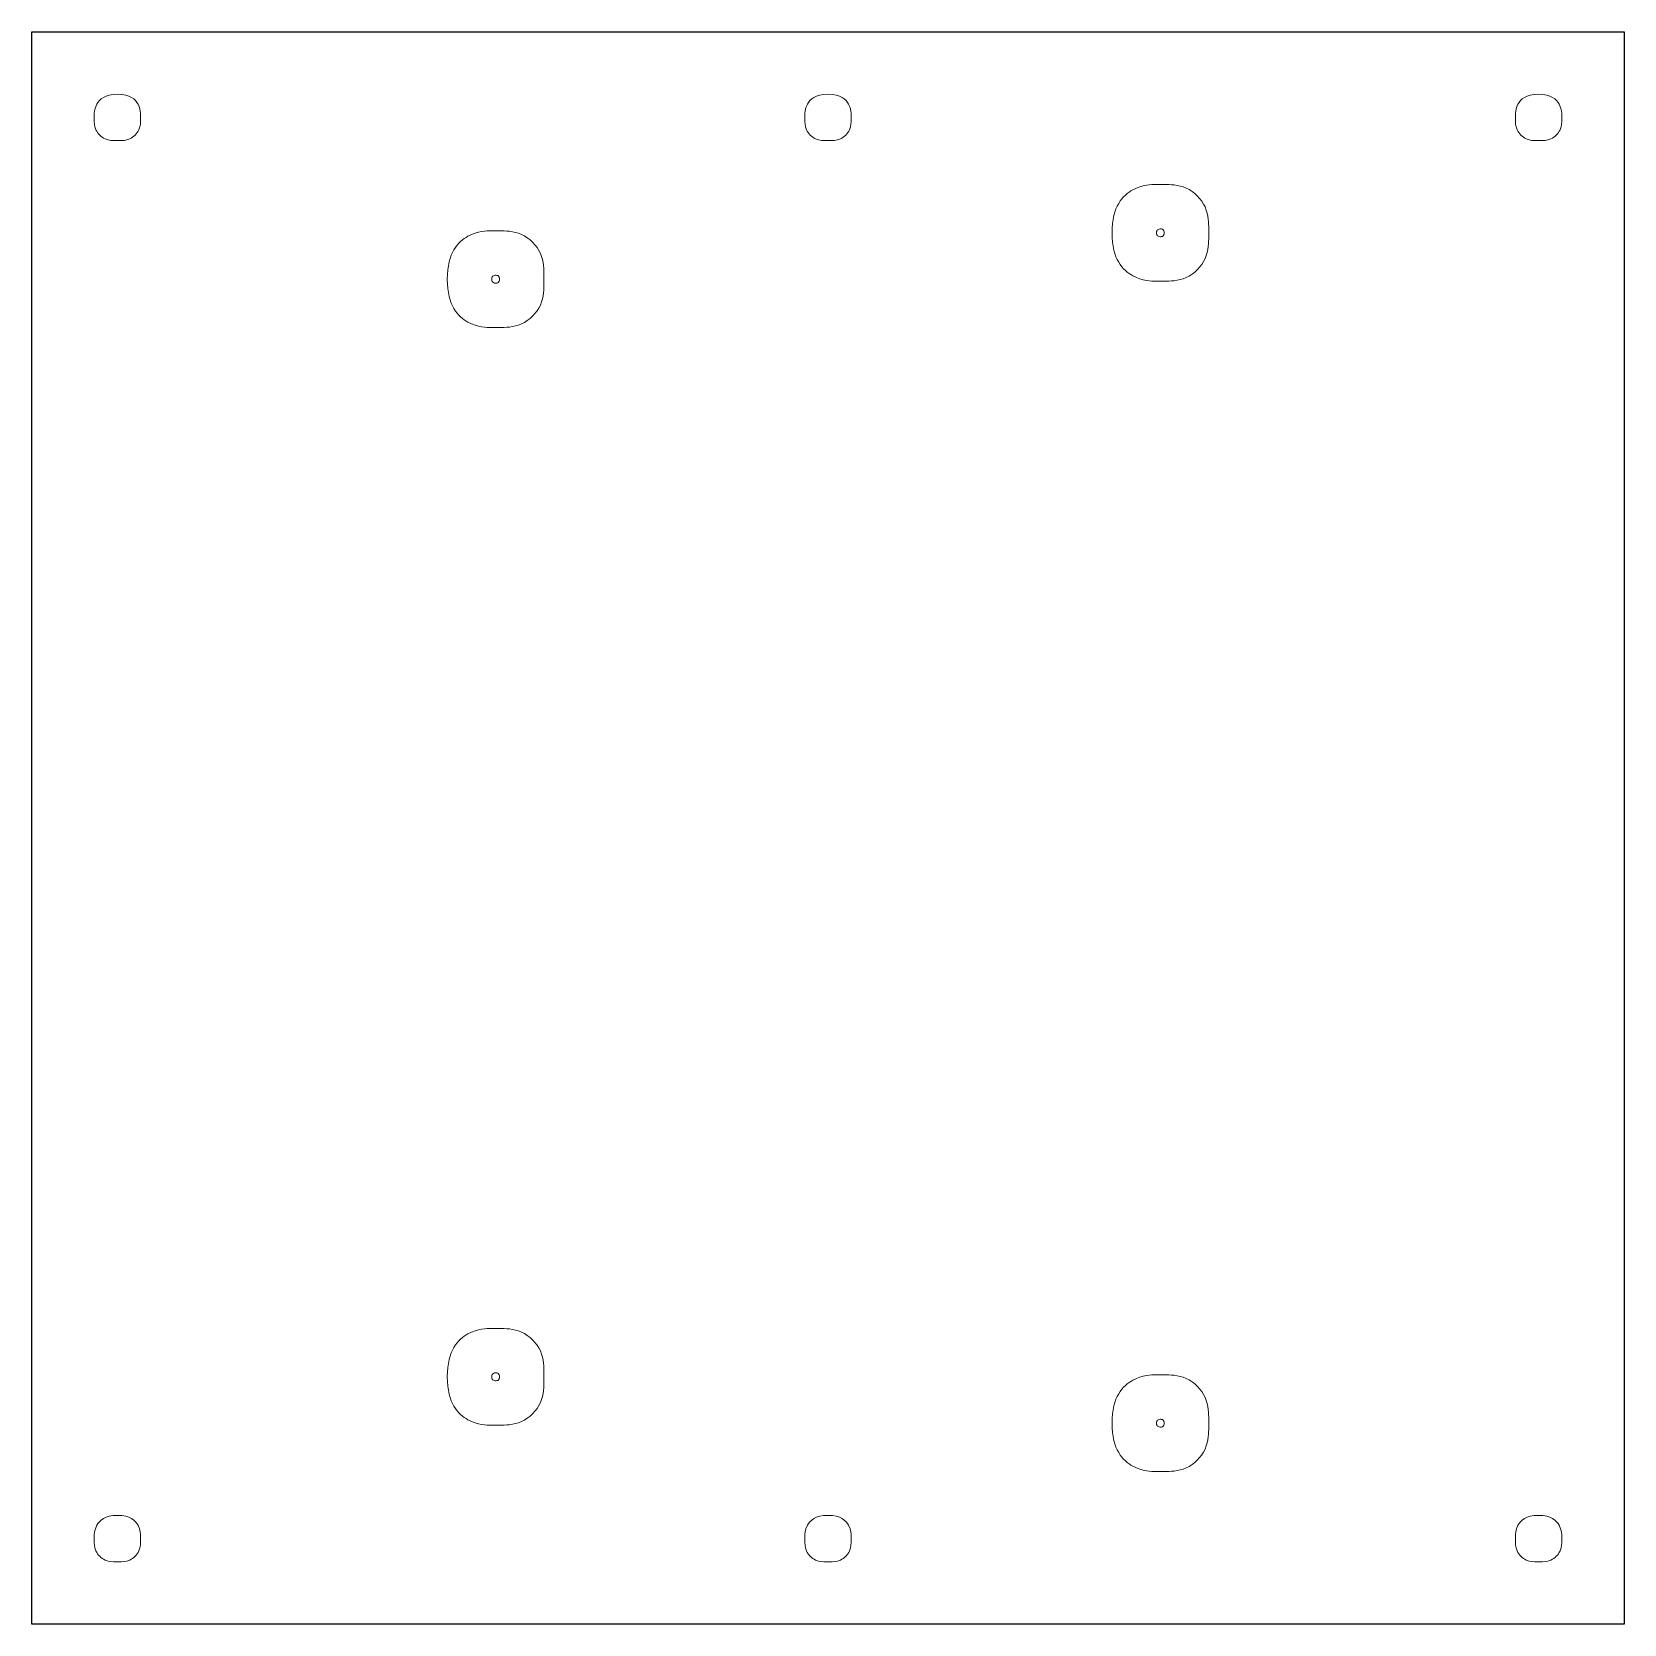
# Model space of a CAD drawing. Header units: inches. Extents: x -2.03 to 2.03, y -2.03 to 2.03.
import ezdxf

# ---------------------------------------------------------------- set-up
doc = ezdxf.new("R2010")
doc.units = ezdxf.units.IN
doc.header["$MEASUREMENT"] = 0
doc.layers.add('Layer 1', color=7, linetype='CONTINUOUS', true_color=0xffffff)

msp = doc.modelspace()

# ---------------------------------------------------------------- linework, layer by layer
at = {"layer": 'Layer 1', "color": 5, "true_color": 0x0000ff}
for p, q in [((-2.0276, 2.0276), (2.0276, 2.0276)), ((-2.0276, -2.0276), (-2.0276, 2.0276)), ((2.0276, 2.0276), (2.0276, -2.0276)), ((2.0276, -2.0276), (-2.0276, -2.0276))]:
    msp.add_line(p, q, dxfattribs=at)
at = {"layer": 'Layer 1', "color": 5, "lineweight": 9, "true_color": 0x0000ff}
for points in [[(-1.8095, 1.8686), (-1.8421, 1.8686), (-1.8686, 1.8421), (-1.8686, 1.8095), (-1.8686, 1.8095), (-1.8686, 1.7769), (-1.8421, 1.7505), (-1.8095, 1.7505), (-1.8095, 1.7505), (-1.7769, 1.7505), (-1.7505, 1.7769), (-1.7505, 1.8095), (-1.7505, 1.8095), (-1.7505, 1.8421), (-1.7769, 1.8686), (-1.8095, 1.8686)], [(0, 1.8686), (-0.0326, 1.8686), (-0.0591, 1.8421), (-0.0591, 1.8095), (-0.0591, 1.8095), (-0.0591, 1.7769), (-0.0326, 1.7505), (0, 1.7505), (0, 1.7505), (0.0326, 1.7505), (0.0591, 1.7769), (0.0591, 1.8095), (0.0591, 1.8095), (0.0591, 1.8421), (0.0326, 1.8686), (0, 1.8686)], [(1.8095, 1.8686), (1.7769, 1.8686), (1.7505, 1.8421), (1.7505, 1.8095), (1.7505, 1.8095), (1.7505, 1.7769), (1.7769, 1.7505), (1.8095, 1.7505), (1.8095, 1.7505), (1.8421, 1.7505), (1.8686, 1.7769), (1.8686, 1.8095), (1.8686, 1.8095), (1.8686, 1.8421), (1.8421, 1.8686), (1.8095, 1.8686)], [(0.7234, 1.5157), (0.7234, 1.5837), (0.7785, 1.6388), (0.8465, 1.6388), (0.8465, 1.6388), (0.9144, 1.6388), (0.9695, 1.5837), (0.9695, 1.5157), (0.9695, 1.5157), (0.9695, 1.4478), (0.9144, 1.3927), (0.8465, 1.3927), (0.8465, 1.3927), (0.7785, 1.3927), (0.7234, 1.4478), (0.7234, 1.5157)], [(-0.9695, 1.3976), (-0.9695, 1.4656), (-0.9144, 1.5207), (-0.8464, 1.5207), (-0.8464, 1.5207), (-0.7785, 1.5207), (-0.7234, 1.4656), (-0.7234, 1.3976), (-0.7234, 1.3976), (-0.7234, 1.3297), (-0.7785, 1.2746), (-0.8464, 1.2746), (-0.8464, 1.2746), (-0.9144, 1.2746), (-0.9695, 1.3297), (-0.9695, 1.3976)], [(0.8366, 1.5157), (0.8366, 1.5212), (0.841, 1.5256), (0.8465, 1.5256), (0.8465, 1.5256), (0.8519, 1.5256), (0.8563, 1.5212), (0.8563, 1.5157), (0.8563, 1.5157), (0.8563, 1.5103), (0.8519, 1.5059), (0.8465, 1.5059), (0.8465, 1.5059), (0.841, 1.5059), (0.8366, 1.5103), (0.8366, 1.5157)], [(-0.8563, 1.3976), (-0.8563, 1.4031), (-0.8519, 1.4075), (-0.8464, 1.4075), (-0.8464, 1.4075), (-0.841, 1.4075), (-0.8366, 1.4031), (-0.8366, 1.3976), (-0.8366, 1.3976), (-0.8366, 1.3922), (-0.841, 1.3878), (-0.8464, 1.3878), (-0.8464, 1.3878), (-0.8519, 1.3878), (-0.8563, 1.3922), (-0.8563, 1.3976)], [(-0.9695, -1.3976), (-0.9695, -1.3297), (-0.9144, -1.2746), (-0.8464, -1.2746), (-0.8464, -1.2746), (-0.7785, -1.2746), (-0.7234, -1.3297), (-0.7234, -1.3976), (-0.7234, -1.3976), (-0.7234, -1.4656), (-0.7785, -1.5207), (-0.8464, -1.5207), (-0.8464, -1.5207), (-0.9144, -1.5207), (-0.9695, -1.4656), (-0.9695, -1.3976)], [(-0.8563, -1.3976), (-0.8563, -1.3922), (-0.8519, -1.3878), (-0.8464, -1.3878), (-0.8464, -1.3878), (-0.841, -1.3878), (-0.8366, -1.3922), (-0.8366, -1.3976), (-0.8366, -1.3976), (-0.8366, -1.4031), (-0.841, -1.4075), (-0.8464, -1.4075), (-0.8464, -1.4075), (-0.8519, -1.4075), (-0.8563, -1.4031), (-0.8563, -1.3976)], [(0.7234, -1.5158), (0.7234, -1.4478), (0.7785, -1.3927), (0.8465, -1.3927), (0.8465, -1.3927), (0.9144, -1.3927), (0.9695, -1.4478), (0.9695, -1.5158), (0.9695, -1.5158), (0.9695, -1.5837), (0.9144, -1.6388), (0.8465, -1.6388), (0.8465, -1.6388), (0.7785, -1.6388), (0.7234, -1.5837), (0.7234, -1.5158)], [(0.8366, -1.5158), (0.8366, -1.5103), (0.841, -1.5059), (0.8465, -1.5059), (0.8465, -1.5059), (0.8519, -1.5059), (0.8563, -1.5103), (0.8563, -1.5158), (0.8563, -1.5158), (0.8563, -1.5212), (0.8519, -1.5256), (0.8465, -1.5256), (0.8465, -1.5256), (0.841, -1.5256), (0.8366, -1.5212), (0.8366, -1.5158)], [(-1.8095, -1.7505), (-1.8421, -1.7505), (-1.8686, -1.7769), (-1.8686, -1.8095), (-1.8686, -1.8095), (-1.8686, -1.8421), (-1.8421, -1.8686), (-1.8095, -1.8686), (-1.8095, -1.8686), (-1.7769, -1.8686), (-1.7505, -1.8421), (-1.7505, -1.8095), (-1.7505, -1.8095), (-1.7505, -1.7769), (-1.7769, -1.7505), (-1.8095, -1.7505)], [(0, -1.7505), (-0.0326, -1.7505), (-0.0591, -1.7769), (-0.0591, -1.8095), (-0.0591, -1.8095), (-0.0591, -1.8421), (-0.0326, -1.8686), (0, -1.8686), (0, -1.8686), (0.0326, -1.8686), (0.0591, -1.8421), (0.0591, -1.8095), (0.0591, -1.8095), (0.0591, -1.7769), (0.0326, -1.7505), (0, -1.7505)], [(1.8095, -1.7505), (1.7769, -1.7505), (1.7505, -1.7769), (1.7505, -1.8095), (1.7505, -1.8095), (1.7505, -1.8421), (1.7769, -1.8686), (1.8095, -1.8686), (1.8095, -1.8686), (1.8421, -1.8686), (1.8686, -1.8421), (1.8686, -1.8095), (1.8686, -1.8095), (1.8686, -1.7769), (1.8421, -1.7505), (1.8095, -1.7505)]]:
    msp.add_open_spline(points, degree=3, dxfattribs=at)

doc.saveas('drawing.dxf')
